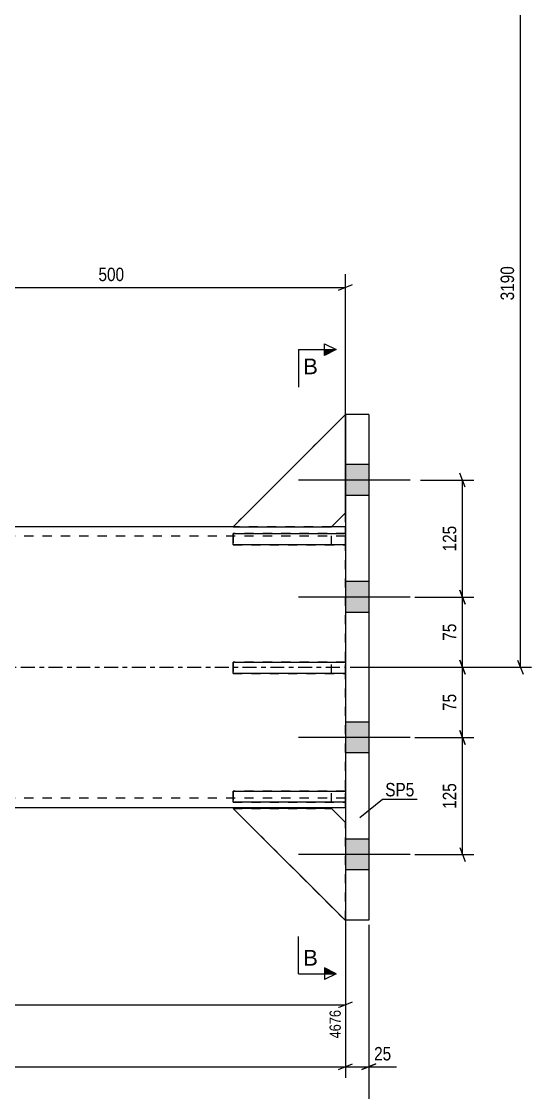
# Model space of a CAD drawing. Header units: millimetres. Extents: x 0 to 841, y 0 to 594.
# Drawn here: x 511.8 to 620.8, y 120.7 to 349.5 of the extents above; entities that cross this region are included whole.
import ezdxf

# ---------------------------------------------------------------- set-up
doc = ezdxf.new("R2010")
doc.units = ezdxf.units.MM
doc.linetypes.add('DXK_LINE_DOT2', pattern=[3.9198, 1.9599, -1.9599])
doc.linetypes.add('DXK_LINE_DOT3', pattern=[5.9187, 2.979, -0.9799, 0.9799, -0.9799])
doc.styles.add('Arial', font='arial.ttf', dxfattribs={"height": 0.2})
doc.styles.add('Arial Narrow', font='ARIALN.TTF', dxfattribs={"height": 0.2})

# ---------------------------------------------------------------- blocks, each defined once
blk = doc.blocks.new('Part-122567297-2618 - 2611')
at = {"color": 2, "linetype": 'Continuous'}
for p, q in [((581.01, 265.53), (557.01, 241.53)), ((578.01, 241.53), (581.01, 244.53)), ((557.01, 241.53), (578.01, 241.53))]:
    blk.add_line(p, q, dxfattribs=at)
at = {"color": 7, "linetype": 'DXK_LINE_DOT2'}
blk.add_line((581.01, 244.53), (581.01, 265.53), dxfattribs=at)
blk = doc.blocks.new('Bolt-122567297-2683 - 2611')
at = {"linetype": 'Continuous'}
for points in [[(581.01, 254.83), (581.01, 248.23), (586.01, 248.23), (586.01, 254.83)], [(581.01, 254.83), (581.01, 248.23), (586.01, 248.23), (586.01, 254.83)], [(581.01, 254.83), (581.01, 248.23), (586.01, 248.23), (586.01, 254.83)], [(581.01, 229.83), (581.01, 223.23), (586.01, 223.23), (586.01, 229.83)], [(581.01, 229.83), (581.01, 223.23), (586.01, 223.23), (586.01, 229.83)], [(581.01, 199.83), (581.01, 193.23), (586.01, 193.23), (586.01, 199.83)], [(581.01, 199.83), (581.01, 193.23), (586.01, 193.23), (586.01, 199.83)], [(581.01, 174.83), (581.01, 168.23), (586.01, 168.23), (586.01, 174.83)], [(581.01, 174.83), (581.01, 168.23), (586.01, 168.23), (586.01, 174.83)], [(581.01, 174.83), (581.01, 168.23), (586.01, 168.23), (586.01, 174.83)]]:
    blk.add_hatch(color=1, dxfattribs=at).paths.add_polyline_path(points)
at = {"color": 1, "linetype": 'Continuous'}
for p, q in [((586.01, 254.83), (581.01, 254.83)), ((586.01, 254.83), (581.01, 254.83)), ((586.01, 254.83), (581.01, 254.83)), ((594.81, 251.53), (571.01, 251.53)), ((594.81, 251.53), (571.01, 251.53)), ((594.81, 251.53), (571.01, 251.53)), ((586.01, 248.23), (581.01, 248.23)), ((586.01, 248.23), (581.01, 248.23)), ((586.01, 248.23), (581.01, 248.23)), ((586.01, 229.83), (581.01, 229.83)), ((586.01, 229.83), (581.01, 229.83)), ((594.81, 226.53), (571.01, 226.53)), ((594.81, 226.53), (571.01, 226.53)), ((586.01, 223.23), (581.01, 223.23)), ((586.01, 223.23), (581.01, 223.23)), ((586.01, 199.83), (581.01, 199.83)), ((586.01, 199.83), (581.01, 199.83)), ((594.81, 196.53), (571.01, 196.53)), ((594.81, 196.53), (571.01, 196.53)), ((586.01, 193.23), (581.01, 193.23)), ((586.01, 193.23), (581.01, 193.23)), ((586.01, 174.83), (581.01, 174.83)), ((586.01, 174.83), (581.01, 174.83)), ((586.01, 174.83), (581.01, 174.83)), ((594.81, 171.53), (571.01, 171.53)), ((594.81, 171.53), (571.01, 171.53)), ((594.81, 171.53), (571.01, 171.53)), ((586.01, 168.23), (581.01, 168.23)), ((586.01, 168.23), (581.01, 168.23)), ((586.01, 168.23), (581.01, 168.23))]:
    blk.add_line(p, q, dxfattribs=at)
blk = doc.blocks.new('Part-122567297-2619 - 2611')
at = {"color": 7, "linetype": 'DXK_LINE_DOT2'}
for p, q in [((581.01, 265.53), (557.01, 241.53)), ((581.01, 244.53), (581.01, 265.53)), ((578.01, 241.53), (581.01, 244.53)), ((557.01, 241.53), (578.01, 241.53))]:
    blk.add_line(p, q, dxfattribs=at)
blk = doc.blocks.new('Part-122567297-2620 - 2611')
at = {"color": 2, "linetype": 'Continuous'}
for p, q in [((581, 157.39), (557.01, 181.39)), ((578.01, 181.39), (557.01, 181.39)), ((578.01, 181.39), (581.01, 178.39)), ((581, 157.53), (581, 157.39))]:
    blk.add_line(p, q, dxfattribs=at)
at = {"color": 7, "linetype": 'DXK_LINE_DOT2'}
blk.add_line((581, 157.53), (581.01, 178.39), dxfattribs=at)
blk = doc.blocks.new('Part-122567297-2621 - 2611')
at = {"color": 7, "linetype": 'DXK_LINE_DOT2'}
for p, q in [((557.01, 181.39), (578.01, 181.39)), ((581, 157.39), (557.01, 181.39)), ((578.01, 181.39), (581.01, 178.39)), ((581.01, 178.39), (581, 157.39))]:
    blk.add_line(p, q, dxfattribs=at)
blk = doc.blocks.new('Part-122567297-2622 - 2611')
at = {"color": 7, "linetype": 'DXK_LINE_DOT2'}
for p, q in [((581, 185.09), (557, 185.09)), ((557, 185.09), (557, 182.69)), ((578, 182.69), (578, 185.09)), ((581, 182.69), (581, 185.09)), ((557, 182.69), (581, 182.69))]:
    blk.add_line(p, q, dxfattribs=at)
blk = doc.blocks.new('Part-122567297-2623 - 2611')
at = {"color": 7, "linetype": 'DXK_LINE_DOT2'}
for p, q in [((581.01, 240.09), (557.01, 240.09)), ((557.01, 240.09), (557.01, 237.69)), ((578.01, 237.69), (578.01, 240.09)), ((581.01, 237.69), (581.01, 240.09)), ((557.01, 237.69), (581.01, 237.69))]:
    blk.add_line(p, q, dxfattribs=at)
blk = doc.blocks.new('Part-122567297-2688 - 2611')
at = {"color": 2, "linetype": 'Continuous'}
for p, q in [((557.01, 241.53), (417.01, 241.53)), ((581.01, 241.53), (578.01, 241.53)), ((581.01, 181.53), (417.01, 181.53))]:
    blk.add_line(p, q, dxfattribs=at)
at = {"color": 7, "linetype": 'DXK_LINE_DOT2'}
for p, q in [((578.01, 241.53), (557.01, 241.53)), ((581.01, 181.53), (581.01, 241.53)), ((581.01, 239.53), (417.01, 239.53)), ((581.01, 183.53), (417.01, 183.53))]:
    blk.add_line(p, q, dxfattribs=at)
at = {"color": 7, "linetype": 'DXK_LINE_DOT3'}
blk.add_line((417.01, 211.53), (581.01, 211.53), dxfattribs=at)
blk = doc.blocks.new('Part-122567297-2624 - 2611')
at = {"color": 7, "linetype": 'DXK_LINE_DOT2'}
for p, q in [((581.01, 212.59), (557.01, 212.59)), ((557.01, 212.59), (557.01, 210.19)), ((578.01, 210.19), (578.01, 212.59)), ((581.01, 210.19), (581.01, 212.59)), ((557.01, 210.19), (581.01, 210.19))]:
    blk.add_line(p, q, dxfattribs=at)
blk = doc.blocks.new('Part-122567297-2625 - 2611')
at = {"color": 2, "linetype": 'Continuous'}
for p, q in [((557, 185.09), (581, 185.09)), ((557, 182.69), (557, 185.09)), ((581, 185.09), (581, 182.69)), ((581, 182.69), (557, 182.69))]:
    blk.add_line(p, q, dxfattribs=at)
at = {"color": 7, "linetype": 'DXK_LINE_DOT2'}
blk.add_line((578, 182.69), (578, 185.09), dxfattribs=at)
blk = doc.blocks.new('Part-122567297-2635 - 2611')
at = {"color": 2, "linetype": 'Continuous'}
for p, q in [((581.01, 265.53), (581, 157.53)), ((586.01, 265.53), (581.01, 265.53)), ((586.01, 265.53), (586, 157.53)), ((586, 157.53), (581, 157.53))]:
    blk.add_line(p, q, dxfattribs=at)
blk = doc.blocks.new('Part-122567297-2651 - 2611')
at = {"color": 2, "linetype": 'Continuous'}
for p, q in [((557.01, 212.59), (581.01, 212.59)), ((557.01, 210.19), (557.01, 212.59)), ((581.01, 212.59), (581.01, 210.19)), ((581.01, 210.19), (557.01, 210.19))]:
    blk.add_line(p, q, dxfattribs=at)
at = {"color": 7, "linetype": 'DXK_LINE_DOT2'}
blk.add_line((578.01, 210.19), (578.01, 212.59), dxfattribs=at)
blk = doc.blocks.new('Part-122567297-2652 - 2611')
at = {"color": 2, "linetype": 'Continuous'}
for p, q in [((557.01, 240.09), (581.01, 240.09)), ((557.01, 237.69), (557.01, 240.09)), ((581.01, 240.09), (581.01, 237.69)), ((581.01, 237.69), (557.01, 237.69))]:
    blk.add_line(p, q, dxfattribs=at)
at = {"color": 7, "linetype": 'DXK_LINE_DOT2'}
blk.add_line((578.01, 237.69), (578.01, 240.09), dxfattribs=at)
blk = doc.blocks.new('StraightDimension-122567297-6069 - 2611')
at = {"color": 7, "linetype": 'Continuous'}
for p, q in [((606.61, 225.03), (605.41, 228.03)), ((595.81, 226.53), (608.41, 226.53)), ((606.01, 211.53), (606.01, 226.53)), ((605.41, 213.03), (606.61, 210.03)), ((582.01, 211.53), (608.41, 211.53))]:
    blk.add_line(p, q, dxfattribs=at)
at = {"color": 0}
blk.add_wipeout([(605.26, 221.45), (601.06, 221.45), (601.06, 216.6), (605.26, 216.6)], dxfattribs=at)
at = {"color": 3, "style": 'Arial Narrow'}
blk.add_text('75', height=2.863, rotation=90.0002, dxfattribs=at).set_placement((604.66, 217.2))
blk = doc.blocks.new('StraightDimension-122567297-2716 - 2611')
at = {"color": 7, "linetype": 'Continuous'}
for p, q in [((482.01, 375.64), (620.76, 375.64)), ((618.96, 374.14), (617.76, 377.14)), ((618.36, 211.53), (618.36, 375.64)), ((617.76, 213.03), (618.96, 210.03)), ((582.01, 211.53), (620.76, 211.53))]:
    blk.add_line(p, q, dxfattribs=at)
at = {"color": 0}
blk.add_wipeout([(617.61, 297.84), (613.41, 297.84), (613.41, 289.33), (617.61, 289.33)], dxfattribs=at)
at = {"color": 3, "style": 'Arial Narrow'}
blk.add_text('3190', height=2.863, rotation=90.0002, dxfattribs=at).set_placement((617.01, 289.93))
blk = doc.blocks.new('StraightDimension-122567297-2859 - 2611')
at = {"color": 7, "linetype": 'Continuous'}
for p, q in [((350.51, 240.53), (350.51, 132.22)), ((581.01, 180.39), (581.01, 132.22)), ((352.01, 140.02), (349.01, 138.82)), ((579.51, 138.82), (582.51, 140.02)), ((350.51, 139.42), (581.01, 139.42))]:
    blk.add_line(p, q, dxfattribs=at)
at = {"color": 0}
blk.add_wipeout([(469.31, 140.17), (469.31, 143.67), (462.21, 143.67), (462.21, 140.17)], dxfattribs=at)
at = {"color": 0, "linetype": 'Continuous'}
blk.add_wipeout([(580.51, 138.82), (577.01, 138.82), (577.01, 131.72), (580.51, 131.72)], dxfattribs=at)
at = {"color": 3, "style": 'Arial Narrow'}
blk.add_text('2405', height=2.386, dxfattribs=at).set_placement((462.71, 140.67))
at = {"color": 3, "linetype": 'Continuous', "style": 'Arial Narrow'}
blk.add_text('4676', height=2.386, rotation=90.0002, dxfattribs=at).set_placement((580.01, 132.22))
blk = doc.blocks.new('StraightDimension-122567297-2870 - 2611')
at = {"color": 7, "linetype": 'Continuous'}
blk.add_line((586, 156.53), (586, 114.53), dxfattribs=at)
blk = doc.blocks.new('StraightDimension-122567297-2881 - 2611')
at = {"color": 7, "linetype": 'Continuous'}
for p, q in [((481.01, 344.64), (481.01, 290.3)), ((581.01, 242.53), (581.01, 295.55)), ((482.51, 293.3), (479.51, 292.1)), ((579.51, 292.1), (582.51, 293.3)), ((481.01, 292.7), (581.01, 292.7))]:
    blk.add_line(p, q, dxfattribs=at)
at = {"color": 0}
blk.add_wipeout([(534.35, 293.45), (534.35, 297.65), (527.67, 297.65), (527.67, 293.45)], dxfattribs=at)
at = {"color": 3, "style": 'Arial Narrow'}
blk.add_text('500', height=2.863, dxfattribs=at).set_placement((528.27, 294.05))
blk = doc.blocks.new('StraightDimension-122567297-2897 - 2611')
at = {"color": 7, "linetype": 'Continuous'}
for p, q in [((586, 156.53), (586, 123.78)), ((141.4, 126.18), (586, 126.18)), ((584.5, 125.58), (587.5, 126.78))]:
    blk.add_line(p, q, dxfattribs=at)
blk = doc.blocks.new('StraightDimension-122567297-6070 - 2611')
at = {"color": 7, "linetype": 'Continuous'}
for p, q in [((606.61, 210.03), (605.41, 213.03)), ((582.01, 211.53), (608.41, 211.53)), ((606.01, 196.53), (606.01, 211.53)), ((605.41, 198.03), (606.61, 195.03)), ((595.81, 196.53), (608.41, 196.53))]:
    blk.add_line(p, q, dxfattribs=at)
at = {"color": 0}
blk.add_wipeout([(605.26, 206.45), (601.06, 206.45), (601.06, 201.6), (605.26, 201.6)], dxfattribs=at)
at = {"color": 3, "style": 'Arial Narrow'}
blk.add_text('75', height=2.863, rotation=90.0002, dxfattribs=at).set_placement((604.66, 202.2))
blk = doc.blocks.new('StraightDimension-122567297-2930 - 2611')
at = {"color": 7, "linetype": 'Continuous'}
for p, q in [((581, 156.39), (581, 123.78)), ((146.4, 126.18), (581, 126.18)), ((579.5, 125.58), (582.5, 126.78))]:
    blk.add_line(p, q, dxfattribs=at)
blk = doc.blocks.new('StraightDimension-122567297-2958 - 2611')
at = {"color": 7, "linetype": 'Continuous'}
for p, q in [((581, 156.39), (581, 123.78)), ((586, 156.53), (586, 123.78)), ((579.5, 125.58), (582.5, 126.78)), ((581, 126.18), (586, 126.18)), ((587.5, 126.78), (584.5, 125.58))]:
    blk.add_line(p, q, dxfattribs=at)
at = {"color": 0}
blk.add_wipeout([(591.39, 126.93), (591.39, 131.13), (586.53, 131.13), (586.53, 126.93)], dxfattribs=at)
at = {"color": 7, "linetype": 'Continuous'}
blk.add_line((586, 126.18), (591.91, 126.18), dxfattribs=at)
blk.add_line((586, 126.18), (591.91, 126.18), dxfattribs=at)
at = {"color": 3, "style": 'Arial Narrow'}
blk.add_text('25', height=2.863, dxfattribs=at).set_placement((587.13, 127.53))
blk = doc.blocks.new('StraightDimension-122567297-6068 - 2611')
at = {"color": 7, "linetype": 'Continuous'}
for p, q in [((606.61, 250.03), (605.41, 253.03)), ((597.01, 251.53), (608.41, 251.53)), ((606.01, 226.53), (606.01, 251.53)), ((605.41, 228.03), (606.61, 225.03)), ((595.81, 226.53), (608.41, 226.53))]:
    blk.add_line(p, q, dxfattribs=at)
at = {"color": 0}
blk.add_wipeout([(605.26, 242.37), (601.06, 242.37), (601.06, 235.68), (605.26, 235.68)], dxfattribs=at)
at = {"color": 3, "style": 'Arial Narrow'}
blk.add_text('125', height=2.863, rotation=90.0002, dxfattribs=at).set_placement((604.66, 236.28))
blk = doc.blocks.new('StraightDimension-122567297-6071 - 2611')
at = {"color": 7, "linetype": 'Continuous'}
for p, q in [((606.61, 195.03), (605.41, 198.03)), ((595.81, 196.53), (608.41, 196.53)), ((606.01, 171.53), (606.01, 196.53)), ((605.41, 173.03), (606.61, 170.03)), ((595.81, 171.53), (608.41, 171.53))]:
    blk.add_line(p, q, dxfattribs=at)
at = {"color": 0}
blk.add_wipeout([(605.26, 187.37), (601.06, 187.37), (601.06, 180.68), (605.26, 180.68)], dxfattribs=at)
at = {"color": 3, "style": 'Arial Narrow'}
blk.add_text('125', height=2.863, rotation=90.0002, dxfattribs=at).set_placement((604.66, 181.28))
blk = doc.blocks.new('Mark-122567297-2631 - 2611')
at = {"color": 0}
blk.add_wipeout([(595.73, 183.95), (595.73, 186.95), (589.51, 186.95), (589.51, 183.95)], dxfattribs=at)
blk.add_wipeout([(595.73, 183.95), (595.73, 186.95), (589.51, 186.95), (589.51, 183.95)], dxfattribs=at)
at = {"color": 30, "linetype": 'Continuous'}
for p, q in [((584.07, 179.41), (588.91, 183.35)), ((588.91, 183.35), (596.33, 183.35))]:
    blk.add_line(p, q, dxfattribs=at)
at = {"color": 3, "style": 'Arial Narrow'}
blk.add_text('SP5', height=2.863, dxfattribs=at).set_placement((589.51, 183.95))
blk = doc.blocks.new('SectionMark-122567297-3073 - 2611')
at = {"linetype": 'Continuous'}
for points in [[(576.51, 278.15), (576.51, 279.4), (579.01, 279.4)], [(576.51, 146.04), (576.51, 147.29), (579.01, 146.04)]]:
    blk.add_hatch(color=6, dxfattribs=at).paths.add_polyline_path(points)
at = {"color": 6, "linetype": 'Continuous'}
for p, q in [((571.01, 279.4), (579.01, 279.4)), ((576.51, 278.15), (576.51, 280.65)), ((576.51, 280.65), (579.01, 279.4)), ((579.01, 279.4), (576.51, 278.15)), ((579.01, 146.04), (576.51, 147.29)), ((576.51, 147.29), (576.51, 144.79)), ((571.01, 146.04), (579.01, 146.04)), ((579.01, 146.04), (576.51, 144.79))]:
    blk.add_line(p, q, dxfattribs=at)
at = {"color": 0, "linetype": 'Continuous'}
for points in [[(575.12, 274.15), (575.12, 277.65), (572.01, 277.65), (572.01, 274.15)], [(575.12, 147.79), (575.12, 151.29), (572.01, 151.29), (572.01, 147.79)]]:
    blk.add_wipeout(points, dxfattribs=at)
at = {"color": 6, "linetype": 'Continuous'}
for p, q in [((571.01, 279.4), (571.01, 271.4)), ((571.01, 146.04), (571.01, 154.04))]:
    blk.add_line(p, q, dxfattribs=at)
at = {"color": 3, "linetype": 'Continuous', "style": 'Arial'}
for p in [(572.01, 274.15), (572.01, 147.79)]:
    blk.add_text('B', height=3.34, dxfattribs=at).set_placement(p)

msp = doc.modelspace()

# ---------------------------------------------------------------- block references
for name in ['Part-122567297-2618 - 2611', 'Part-122567297-2619 - 2611', 'Part-122567297-2635 - 2611', 'Bolt-122567297-2683 - 2611', 'Part-122567297-2688 - 2611', 'Part-122567297-2623 - 2611', 'Part-122567297-2652 - 2611', 'Part-122567297-2624 - 2611', 'Part-122567297-2651 - 2611', 'Part-122567297-2622 - 2611', 'Part-122567297-2625 - 2611', 'Part-122567297-2620 - 2611', 'Part-122567297-2621 - 2611']:
    msp.add_blockref(name, (0, 0))

# ---------------------------------------------------------------- next in the draw order: block references
msp.add_blockref('StraightDimension-122567297-6069 - 2611', (0, 0))

# ---------------------------------------------------------------- next in the draw order: block references
msp.add_blockref('StraightDimension-122567297-2716 - 2611', (0, 0))

# ---------------------------------------------------------------- next in the draw order: block references
for name in ['StraightDimension-122567297-2881 - 2611', 'StraightDimension-122567297-6068 - 2611', 'StraightDimension-122567297-2859 - 2611']:
    msp.add_blockref(name, (0, 0))

# ---------------------------------------------------------------- next in the draw order: block references
for name in ['StraightDimension-122567297-6070 - 2611', 'StraightDimension-122567297-2870 - 2611']:
    msp.add_blockref(name, (0, 0))

# ---------------------------------------------------------------- next in the draw order: block references
for name in ['StraightDimension-122567297-6071 - 2611', 'StraightDimension-122567297-2897 - 2611']:
    msp.add_blockref(name, (0, 0))

# ---------------------------------------------------------------- next in the draw order: block references
for name in ['Mark-122567297-2631 - 2611', 'StraightDimension-122567297-2930 - 2611']:
    msp.add_blockref(name, (0, 0))

# ---------------------------------------------------------------- next in the draw order: block references
msp.add_blockref('StraightDimension-122567297-2958 - 2611', (0, 0))

# ---------------------------------------------------------------- next in the draw order: block references
msp.add_blockref('SectionMark-122567297-3073 - 2611', (0, 0))

doc.saveas('drawing.dxf')
